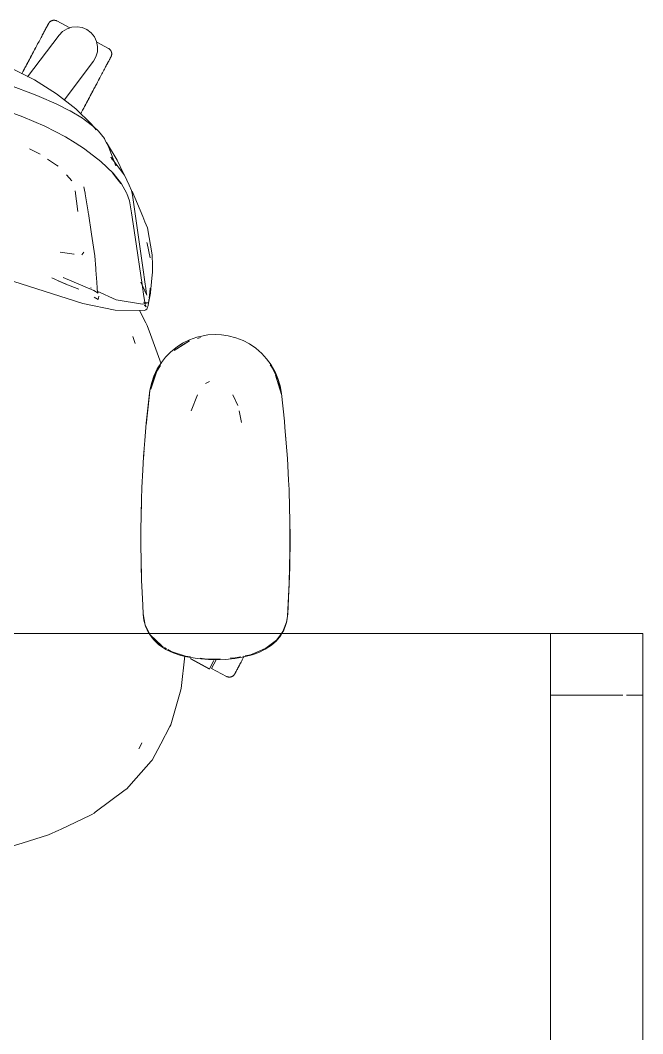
# Model space of a CAD drawing. Header units: millimetres. Extents: x 155927 to 326028, y -36033 to 97293.
# Drawn here: x 171033 to 171437, y 21325 to 21984 of the extents above; entities that cross this region are included whole.
import ezdxf

# ---------------------------------------------------------------- set-up
doc = ezdxf.new("R2010")
doc.units = ezdxf.units.MM
doc.header["$MEASUREMENT"] = 0
doc.layers.add('G-IMPT', color=8, linetype='CONTINUOUS', lineweight=9)
doc.layers.add('I-FURN', color=8, linetype='CONTINUOUS', lineweight=9)

msp = doc.modelspace()

# ---------------------------------------------------------------- linework, layer by layer
at = {"layer": 'G-IMPT'}
for p, q in [((171028.13, 21952.26), (171041.91, 21945.16)), ((171041.91, 21945.16), (171056.2, 21936.19)), ((171026.33, 21941.45), (171041.41, 21935.85)), ((171045.09, 21934.37), (171041.41, 21935.85)), ((171056.05, 21929.59), (171045.09, 21934.37)), ((171056.2, 21936.19), (171068.8, 21926.38)), ((171019.56, 21926.68), (171034.44, 21921.22)), ((171056.05, 21929.59), (171056.49, 21929.37)), ((171064.5, 21925.37), (171056.49, 21929.37)), ((171064.5, 21925.37), (171065.1, 21925.07)), ((171065.1, 21925.07), (171073.1, 21920.33)), ((171079.1, 21916.43), (171068.8, 21926.38)), ((171034.44, 21921.22), (171048.66, 21915.04)), ((171074.39, 21919.47), (171073.1, 21920.33)), ((171080.52, 21914.76), (171074.39, 21919.47)), ((171055.39, 21911.65), (171048.66, 21915.04)), ((171055.39, 21911.65), (171062.18, 21908.08)), ((171079.1, 21916.43), (171082.1, 21912.75)), ((171083.54, 21911.86), (171080.52, 21914.76)), ((171087.4, 21907), (171083.54, 21911.86)), ((171068.41, 21904.31), (171062.18, 21908.08)), ((171068.41, 21904.31), (171074.5, 21900.43)), ((171087.4, 21907), (171088.02, 21905.86)), ((171088.02, 21905.86), (171089.19, 21903.42)), ((171095.83, 21893.06), (171088.71, 21904.5)), ((171045.64, 21896.81), (171038.67, 21900.36)), ((171074.5, 21900.43), (171074.76, 21900.26)), ((171085.2, 21892.24), (171074.76, 21900.26)), ((171089.19, 21903.42), (171090.26, 21901.2)), ((171094.77, 21889.29), (171090.26, 21901.2)), ((171051.11, 21893.28), (171050.53, 21893.68)), ((171056.24, 21889.79), (171051.11, 21893.28)), ((171085.2, 21892.24), (171093.1, 21884.51)), ((171091.54, 21894.95), (171092.7, 21892.91)), ((171091.54, 21894.95), (171100.48, 21883.24)), ((171099.81, 21884.43), (171095.83, 21893.06)), ((171056.24, 21889.79), (171057.35, 21889.04)), ((171092.79, 21884.72), (171098.19, 21877.77)), ((171092.79, 21884.72), (171095.6, 21881.14)), ((171098.52, 21877.54), (171093.1, 21884.51)), ((171062.88, 21883.51), (171066.21, 21879.61)), ((171098.19, 21877.77), (171095.6, 21881.14)), ((171098.52, 21877.54), (171101.81, 21871.71)), ((171103.52, 21876.72), (171100.48, 21883.24)), ((171070.16, 21859.66), (171068.38, 21873.02)), ((171068.38, 21873.02), (171068.52, 21872.54)), ((171074.08, 21875.7), (171074.54, 21873.53)), ((171074.54, 21873.53), (171074.96, 21871.55)), ((171075.03, 21871.08), (171074.96, 21871.55)), ((171076.84, 21859.36), (171075.03, 21871.08)), ((171101.81, 21871.71), (171102.02, 21871.28)), ((171103.77, 21866.49), (171102.02, 21871.28)), ((171103.52, 21876.72), (171105.09, 21873.35)), ((171105.73, 21870.36), (171105.09, 21873.35)), ((171105.57, 21872.8), (171112.37, 21856.35)), ((171103.77, 21866.49), (171105.07, 21858.82)), ((171112.41, 21823.15), (171105.73, 21870.36)), ((171076.84, 21859.36), (171076.93, 21858.75)), ((171077.01, 21858.24), (171076.93, 21858.75)), ((171079.13, 21844.88), (171077.01, 21858.24)), ((171107.47, 21843.06), (171105.07, 21858.82)), ((171112.37, 21856.35), (171113.76, 21852.98)), ((171115.36, 21849.12), (171113.76, 21852.98)), ((171079.13, 21844.88), (171081.16, 21830.81)), ((171118.59, 21831.42), (171115.36, 21849.12)), ((171112.02, 21812.18), (171107.47, 21843.06)), ((171115.14, 21838.87), (171114.99, 21839.44)), ((171117.18, 21829.56), (171115.14, 21838.87)), ((171067.83, 21831.83), (171058.67, 21833.23)), ((171067.83, 21831.83), (171067.48, 21831.87)), ((171072.78, 21831.47), (171074.06, 21833.11)), ((171118.59, 21831.42), (171118.62, 21824.46)), ((171081.17, 21830.73), (171081.16, 21830.81)), ((171081.17, 21830.73), (171081.79, 21822.49)), ((171081.79, 21822.49), (171081.86, 21821.51)), ((171081.86, 21821.51), (171082.42, 21813.65)), ((171112.41, 21823.15), (171113.85, 21812.48)), ((171118.28, 21816.33), (171118.62, 21820.29)), ((171118.62, 21824.46), (171118.62, 21820.29)), ((171023.24, 21815.78), (171073.49, 21799.79)), ((171059.92, 21813.5), (171053.21, 21816.54)), ((171062.51, 21812.47), (171057.39, 21814.5)), ((171062.3, 21812.47), (171057.4, 21814.49)), ((171057.4, 21814.49), (171062.51, 21812.47)), ((171080.64, 21808.34), (171060.66, 21816.77)), ((171062.3, 21812.47), (171070.77, 21809.22)), ((171082.42, 21813.65), (171082.72, 21809.77)), ((171115.04, 21805.3), (171111.05, 21813.7)), ((171113.13, 21804.33), (171112.02, 21812.18)), ((171114.06, 21811.19), (171113.85, 21812.48)), ((171117.47, 21807.01), (171118.28, 21816.33)), ((171078.92, 21809.79), (171078.65, 21810.22)), ((171083.31, 21806.58), (171080.64, 21808.34)), ((171082.72, 21809.69), (171082.72, 21809.77)), ((171082.72, 21809.69), (171083.02, 21807.31)), ((171095.14, 21802.23), (171082.79, 21807.84)), ((171083.02, 21807.3), (171083.02, 21807.31)), ((171083.02, 21807.3), (171083.31, 21806.58)), ((171114.06, 21811.19), (171114.9, 21806.16)), ((171115.04, 21805.3), (171114.9, 21806.16)), ((171116.54, 21803.38), (171116.96, 21807.18)), ((171117.43, 21806.54), (171116.62, 21802.29)), ((171116.96, 21807.18), (171117.17, 21809.77)), ((171117.47, 21807.01), (171117.43, 21806.54)), ((171094.44, 21795.6), (171073.49, 21799.79)), ((171083.31, 21802.37), (171080.85, 21803.96)), ((171080.85, 21803.96), (171083.33, 21802.43)), ((171083.33, 21802.43), (171080.86, 21803.92)), ((171083.31, 21802.37), (171083.33, 21802.43)), ((171083.61, 21803.31), (171083.33, 21802.43)), ((171083.78, 21804.66), (171083.61, 21803.31)), ((171095.14, 21802.23), (171112.19, 21799.51)), ((171115.77, 21800.2), (171112.19, 21799.51)), ((171112.9, 21800.69), (171115.77, 21800.2)), ((171112.9, 21800.69), (171116.18, 21799.96)), ((171114.24, 21798.06), (171113.13, 21804.33)), ((171113.2, 21798.49), (171113.7, 21798.41)), ((171114.24, 21798.09), (171113.7, 21798.41)), ((171114.07, 21798.68), (171114.24, 21798.06)), ((171114.07, 21798.68), (171114.63, 21797.58)), ((171115.28, 21796.73), (171115.83, 21798.6)), ((171116.36, 21801.87), (171115.83, 21798.6)), ((171116.62, 21802.29), (171116.18, 21799.96)), ((171116.36, 21801.87), (171116.44, 21802.49)), ((171094.44, 21795.6), (171113.43, 21795.21)), ((171110.24, 21795.28), (171114.38, 21787.38)), ((171113.43, 21795.21), (171114.46, 21795.82)), ((171113.84, 21795.69), (171114.46, 21795.82)), ((171113.84, 21795.69), (171114.39, 21795.8)), ((171114.24, 21798.09), (171114.63, 21797.58)), ((171114.46, 21795.82), (171114.39, 21795.8)), ((171114.96, 21796.2), (171114.46, 21795.82)), ((171115.28, 21796.73), (171114.96, 21796.2)), ((171114.38, 21787.38), (171115.3, 21785.62)), ((171117.49, 21779.65), (171115.3, 21785.62)), ((171124.44, 21760.71), (171117.49, 21779.65)), ((171149.66, 21778.49), (171147.53, 21777.92)), ((171154.61, 21779.37), (171149.66, 21778.49)), ((171159.65, 21779.66), (171154.61, 21779.37)), ((171159.65, 21779.66), (171163.5, 21779.49)), ((171168.01, 21778.84), (171163.5, 21779.49)), ((171168.01, 21778.84), (171172.88, 21777.58)), ((171105.9, 21778.34), (171107.53, 21773.88)), ((171105.9, 21778.34), (171106.16, 21777.76)), ((171107.53, 21773.88), (171106.16, 21777.76)), ((171142.86, 21775.56), (171132.91, 21769.24)), ((171139.18, 21773.4), (171132.91, 21769.24)), ((171138.25, 21773.97), (171134.7, 21771.7)), ((171142.76, 21776.21), (171138.25, 21773.97)), ((171142.86, 21775.56), (171139.18, 21773.4)), ((171142.76, 21776.21), (171147.53, 21777.92)), ((171147.97, 21777.12), (171150, 21777.74)), ((171177.59, 21775.75), (171172.88, 21777.58)), ((171181.75, 21773.56), (171177.59, 21775.75)), ((171181.75, 21773.56), (171185.92, 21770.73)), ((171130.73, 21768.51), (171127.18, 21764.91)), ((171130.73, 21768.51), (171134.7, 21771.7)), ((171185.92, 21770.73), (171189.76, 21767.4)), ((171192.92, 21763.97), (171189.76, 21767.4)), ((171121.43, 21755.95), (171123.86, 21759.53)), ((171121.83, 21757.28), (171124.56, 21761.6)), ((171127.18, 21764.91), (171124.56, 21761.6)), ((171192.92, 21763.97), (171195.92, 21759.88)), ((171195.23, 21759.93), (171196.82, 21757.82)), ((171198.43, 21755.44), (171195.92, 21759.88)), ((171121.43, 21755.95), (171117.62, 21744.1)), ((171120.53, 21753.25), (171117.62, 21744.1)), ((171117.83, 21746.73), (171121.03, 21754.91)), ((171119.64, 21752.7), (171118.19, 21748.56)), ((171121.83, 21757.28), (171119.64, 21752.7)), ((171121.43, 21755.95), (171120.53, 21753.25)), ((171200.56, 21749.75), (171196.82, 21757.82)), ((171198.43, 21755.44), (171200.24, 21751.2)), ((171202.6, 21740.78), (171198.77, 21753.25)), ((171198.77, 21753.25), (171201.69, 21744.1)), ((171117.03, 21743.6), (171118.19, 21748.56)), ((171117.25, 21743.68), (171117.83, 21746.73)), ((171153.6, 21748.03), (171153.15, 21747.74)), ((171155.82, 21749.05), (171153.6, 21748.03)), ((171200.24, 21751.2), (171201.71, 21746.34)), ((171200.56, 21749.75), (171202.47, 21741.35)), ((171202.6, 21741.3), (171201.71, 21746.34)), ((171117.03, 21743.6), (171114.58, 21720.65)), ((171114.58, 21720.65), (171116.7, 21740.78)), ((171117.03, 21743.6), (171114.68, 21722.16)), ((171117.03, 21743.6), (171116.7, 21740.78)), ((171143.93, 21730.08), (171148.08, 21740.51)), ((171171.03, 21740.41), (171174.3, 21733.63)), ((171202.6, 21740.78), (171201.69, 21744.1)), ((171204.51, 21723.37), (171202.6, 21741.3)), ((171176.63, 21722.58), (171175.06, 21730.02)), ((171114.68, 21722.16), (171113.7, 21710.77)), ((171204.85, 21719.24), (171204.51, 21723.37)), ((171206.1, 21704.18), (171204.85, 21719.24)), ((171205.45, 21712.37), (171205.28, 21714.04)), ((171112.97, 21700.48), (171113.7, 21710.77)), ((171112.97, 21700.48), (171112.41, 21691.61)), ((171113.1, 21702.52), (171113.01, 21700.62)), ((171113.1, 21702.52), (171113.24, 21703.94)), ((171206.1, 21704.18), (171206.43, 21699.1)), ((171206.43, 21699.1), (171207.24, 21684.96)), ((171111.87, 21680.3), (171112.41, 21691.61)), ((171111.87, 21680.3), (171111.57, 21672.42)), ((171207.49, 21678.93), (171207.24, 21684.96)), ((171207.49, 21678.93), (171207.88, 21667.17)), ((171207.63, 21674.05), (171207.74, 21672.11)), ((171111.28, 21660.12), (171111.57, 21672.42)), ((171111.49, 21668.55), (171111.41, 21666.89)), ((171111.41, 21666.89), (171111.41, 21664.82)), ((171207.74, 21672.11), (171207.76, 21670.62)), ((171208.05, 21658.76), (171207.88, 21667.17)), ((171111.28, 21660.12), (171111.21, 21654.65)), ((171111.2, 21639.93), (171111.21, 21654.65)), ((171208.05, 21658.76), (171207.93, 21628.74)), ((171208.05, 21658.76), (171208.09, 21638.57)), ((171208.05, 21658.76), (171208.13, 21647.96)), ((171207.93, 21628.74), (171208.13, 21647.96)), ((171111.25, 21635.42), (171111.2, 21639.93)), ((171111.25, 21635.42), (171111.63, 21619.75)), ((171208.09, 21638.57), (171207.59, 21617.18)), ((171208.09, 21638.57), (171207.63, 21618.38)), ((171208.09, 21638.57), (171207.93, 21628.74)), ((171208.07, 21636.53), (171208, 21634.62)), ((171208.05, 21638.57), (171208.07, 21636.53)), ((171111.43, 21628.7), (171111.43, 21626.48)), ((171207.93, 21628.74), (171207.59, 21617.18)), ((171111.57, 21623.15), (171111.43, 21626.48)), ((171111.63, 21619.75), (171111.75, 21616.21)), ((171112.37, 21603.65), (171111.75, 21616.21)), ((171207.63, 21618.38), (171206.54, 21596.6)), ((171207.59, 21617.18), (171206.54, 21596.6)), ((171207.63, 21618.38), (171206.65, 21598.21)), ((171207.59, 21617.18), (171207.63, 21618.38)), ((171112.37, 21603.65), (171112.65, 21597.98)), ((171114.02, 21590.86), (171112.65, 21598.21)), ((171112.65, 21597.98), (171113.15, 21593.97)), ((171205.82, 21592.74), (171206.41, 21596.58)), ((171205.84, 21592.56), (171206.29, 21594.95)), ((171206.54, 21596.6), (171206.29, 21594.95)), ((171206.54, 21596.6), (171206.65, 21598.21)), ((171113.15, 21593.97), (171114.22, 21590.02)), ((171116.12, 21586.6), (171114.02, 21590.86)), ((171116.2, 21585.69), (171114.22, 21590.02)), ((171204.08, 21587.57), (171202.8, 21585.33)), ((171205.82, 21592.74), (171203.41, 21586.54)), ((171204.08, 21587.57), (171205.47, 21591.21)), ((171205.84, 21592.56), (171205.47, 21591.21)), ((171116.12, 21586.6), (171116.75, 21585.33)), ((171116.45, 21585.33), (171118.41, 21582.47)), ((171117.23, 21584.37), (171119.46, 21581.95)), ((171124.62, 21577.46), (171117.23, 21584.37)), ((171122.53, 21578.66), (171117.23, 21584.37)), ((171119.54, 21581.15), (171118.41, 21582.47)), ((171122.43, 21579.37), (171119.46, 21581.95)), ((171119.54, 21581.15), (171122.59, 21578.29)), ((171199.24, 21580.92), (171192.45, 21575.7)), ((171202.12, 21584.14), (171199.05, 21580.4)), ((171202.52, 21585.33), (171199.24, 21580.92)), ((171202.8, 21585.33), (171202.12, 21584.14)), ((171203.41, 21586.54), (171202.52, 21585.33)), ((171125.69, 21576.77), (171122.53, 21578.66)), ((171122.59, 21578.29), (171126.04, 21575.84)), ((171124.62, 21577.46), (171123.15, 21578.74)), ((171127.42, 21575.04), (171126.04, 21575.84)), ((171127.91, 21575.44), (171126.47, 21576.3)), ((171132.05, 21572.83), (171127.42, 21575.04)), ((171130.83, 21573.69), (171128.75, 21574.94)), ((171191.96, 21575.08), (171187.89, 21573.09)), ((171192.45, 21575.7), (171188.06, 21573.86)), ((171191.96, 21575.08), (171196.01, 21577.73)), ((171196.01, 21577.73), (171199.05, 21580.4)), ((171140.23, 21570.66), (171130.83, 21573.69)), ((171137.14, 21571.09), (171132.05, 21572.83)), ((171137.14, 21571.09), (171141.07, 21570.11)), ((171139.72, 21570.78), (171137.31, 21549.5)), ((171143.52, 21570.2), (171140.23, 21570.66)), ((171141.07, 21570.11), (171147.83, 21569)), ((171155.14, 21568.42), (171147.83, 21569)), ((171152.49, 21568.94), (171149.7, 21569.33)), ((171152.49, 21568.94), (171159.65, 21568.71)), ((171155.14, 21568.42), (171159.65, 21568.33)), ((171162.76, 21568.9), (171159.65, 21568.71)), ((171159.65, 21568.33), (171165.99, 21568.51)), ((171172.14, 21569.08), (171165.99, 21568.51)), ((171172.48, 21569.49), (171169.27, 21569.3)), ((171172.14, 21569.08), (171178.07, 21570.08)), ((171176.23, 21570.26), (171172.48, 21569.49)), ((171183.55, 21571.51), (171178.07, 21570.08)), ((171182.44, 21571.53), (171178.97, 21570.82)), ((171182.44, 21571.53), (171188.06, 21573.86)), ((171183.55, 21571.51), (171187.89, 21573.09)), ((171136.67, 21547.24), (171137.31, 21549.5)), ((171136.67, 21547.24), (171130.66, 21525.9)), ((171130.07, 21524.79), (171124.06, 21513.55)), ((171130.66, 21525.9), (171130.07, 21524.79)), ((171109.86, 21510.41), (171111.82, 21514.3)), ((171109.86, 21510.41), (171111.04, 21512.71)), ((171111.04, 21512.71), (171111.82, 21514.3)), ((171124.06, 21513.55), (171118.47, 21503.11)), ((171104.87, 21487.66), (171117.89, 21502.45)), ((171117.89, 21502.45), (171118.47, 21503.11)), ((171081.53, 21469.11), (171101.03, 21483.68)), ((171101.03, 21483.68), (171102, 21484.4)), ((171104.87, 21487.66), (171102, 21484.4)), ((171081.53, 21469.11), (171080.76, 21468.65)), ((171078.48, 21467.28), (171058.83, 21458.02)), ((171078.48, 21467.28), (171079.19, 21467.71)), ((171080.76, 21468.65), (171079.19, 21467.71)), ((171051.15, 21454.4), (171057.92, 21457.59)), ((171058.83, 21458.02), (171057.92, 21457.59)), ((171051.15, 21454.4), (171033.88, 21449.07)), ((171033.88, 21449.07), (171020.27, 21444.88))]:
    msp.add_line(p, q, dxfattribs=at)
at = {"layer": 'I-FURN'}
for p, q in [((171051.67, 21982.6), (171051.78, 21982.72)), ((171051.78, 21982.72), (171051.89, 21982.83)), ((171051.89, 21982.83), (171052.01, 21982.94)), ((171052.01, 21982.94), (171052.13, 21983.04)), ((171052.13, 21983.04), (171052.26, 21983.14)), ((171052.26, 21983.14), (171052.39, 21983.24)), ((171052.39, 21983.24), (171052.52, 21983.32)), ((171052.52, 21983.32), (171052.66, 21983.41)), ((171052.66, 21983.41), (171052.8, 21983.48)), ((171052.8, 21983.48), (171052.95, 21983.56)), ((171052.95, 21983.56), (171053.1, 21983.62)), ((171053.1, 21983.62), (171053.24, 21983.68)), ((171053.24, 21983.68), (171053.4, 21983.74)), ((171053.4, 21983.74), (171053.55, 21983.78)), ((171053.55, 21983.78), (171053.71, 21983.83)), ((171053.71, 21983.83), (171053.86, 21983.86)), ((171053.86, 21983.86), (171054.02, 21983.89)), ((171054.02, 21983.89), (171054.18, 21983.91)), ((171054.18, 21983.91), (171054.34, 21983.93)), ((171054.34, 21983.93), (171054.5, 21983.94)), ((171054.5, 21983.94), (171054.66, 21983.94)), ((171054.66, 21983.94), (171054.83, 21983.94)), ((171054.83, 21983.94), (171054.99, 21983.93)), ((171054.99, 21983.93), (171055.15, 21983.92)), ((171055.15, 21983.92), (171055.31, 21983.89)), ((171055.31, 21983.89), (171055.46, 21983.87)), ((171055.46, 21983.87), (171055.62, 21983.83)), ((171055.62, 21983.83), (171055.78, 21983.79)), ((171055.78, 21983.79), (171055.93, 21983.74)), ((171055.93, 21983.74), (171056.08, 21983.69)), ((171056.08, 21983.69), (171056.23, 21983.63)), ((171056.23, 21983.63), (171056.38, 21983.56)), ((171056.38, 21983.56), (171056.53, 21983.49)), ((171056.53, 21983.49), (171056.56, 21983.47)), ((171064.97, 21979), (171056.56, 21983.47)), ((171048.14, 21976.21), (171047.8, 21975.57)), ((171048.47, 21976.83), (171048.14, 21976.21)), ((171048.78, 21977.42), (171048.47, 21976.83)), ((171048.61, 21977.1), (171048.92, 21977.67)), ((171049.07, 21977.97), (171048.78, 21977.42)), ((171048.92, 21977.67), (171049.2, 21978.21)), ((171049.35, 21978.48), (171049.07, 21977.97)), ((171049.2, 21978.21), (171049.47, 21978.71)), ((171049.6, 21978.97), (171049.35, 21978.48)), ((171049.47, 21978.71), (171049.72, 21979.18)), ((171049.84, 21979.41), (171049.6, 21978.97)), ((171049.72, 21979.18), (171049.94, 21979.6)), ((171050.06, 21979.82), (171049.84, 21979.41)), ((171049.94, 21979.6), (171050.15, 21980)), ((171050.26, 21980.19), (171050.06, 21979.82)), ((171050.15, 21980), (171050.34, 21980.35)), ((171050.44, 21980.53), (171050.26, 21980.19)), ((171050.34, 21980.35), (171050.51, 21980.67)), ((171050.59, 21980.83), (171050.44, 21980.53)), ((171050.51, 21980.67), (171050.66, 21980.95)), ((171050.73, 21981.09), (171050.59, 21980.83)), ((171050.66, 21980.95), (171050.79, 21981.19)), ((171050.85, 21981.3), (171050.73, 21981.09)), ((171050.79, 21981.19), (171050.89, 21981.39)), ((171050.94, 21981.48), (171050.85, 21981.3)), ((171050.89, 21981.39), (171050.98, 21981.55)), ((171051.02, 21981.63), (171050.94, 21981.48)), ((171050.98, 21981.55), (171051.05, 21981.68)), ((171051.07, 21981.73), (171051.02, 21981.63)), ((171051.05, 21981.68), (171051.09, 21981.76)), ((171051.1, 21981.79), (171051.07, 21981.73)), ((171051.09, 21981.76), (171051.11, 21981.8)), ((171051.11, 21981.81), (171051.1, 21981.79)), ((171051.11, 21981.81), (171051.19, 21981.95)), ((171051.11, 21981.8), (171051.11, 21981.81)), ((171051.19, 21981.95), (171051.28, 21982.08)), ((171051.28, 21982.08), (171051.37, 21982.22)), ((171051.37, 21982.22), (171051.46, 21982.35)), ((171051.46, 21982.35), (171051.56, 21982.48)), ((171051.56, 21982.48), (171051.67, 21982.6)), ((171057.93, 21974.16), (171060.27, 21976.59)), ((171060.27, 21976.59), (171063.13, 21978.39)), ((171063.13, 21978.39), (171066.33, 21979.45)), ((171066.33, 21979.45), (171069.69, 21979.72)), ((171069.69, 21979.72), (171073.02, 21979.17)), ((171073.02, 21979.17), (171076.12, 21977.85)), ((171076.12, 21977.85), (171078.82, 21975.82)), ((171037.54, 21947.09), (171057.93, 21974.16)), ((171044.97, 21970.25), (171044.51, 21969.39)), ((171045.41, 21971.09), (171044.97, 21970.25)), ((171045.85, 21971.9), (171045.41, 21971.09)), ((171046.26, 21972.68), (171045.85, 21971.9)), ((171046.67, 21973.45), (171046.26, 21972.68)), ((171047.06, 21974.18), (171046.67, 21973.45)), ((171047.44, 21974.89), (171047.06, 21974.18)), ((171047.8, 21975.57), (171047.44, 21974.89)), ((171078.82, 21975.82), (171080.95, 21973.2)), ((171080.95, 21973.2), (171082.39, 21970.15)), ((171082.39, 21970.15), (171083.06, 21966.84)), ((171090.06, 21965.66), (171082.48, 21969.69)), ((171040.79, 21962.38), (171041.3, 21963.35)), ((171041.58, 21963.88), (171041.07, 21962.91)), ((171041.3, 21963.35), (171041.82, 21964.32)), ((171042.09, 21964.83), (171041.58, 21963.88)), ((171041.82, 21964.32), (171042.32, 21965.27)), ((171042.59, 21965.78), (171042.09, 21964.83)), ((171042.32, 21965.27), (171042.82, 21966.21)), ((171043.09, 21966.71), (171042.59, 21965.78)), ((171042.82, 21966.21), (171043.31, 21967.13)), ((171043.57, 21967.62), (171043.09, 21966.71)), ((171043.31, 21967.13), (171043.79, 21968.04)), ((171044.05, 21968.52), (171043.57, 21967.62)), ((171044.51, 21969.39), (171044.05, 21968.52)), ((171082.92, 21963.47), (171081.97, 21960.23)), ((171083.06, 21966.84), (171082.92, 21963.47)), ((171090.06, 21965.66), (171090.2, 21965.58)), ((171090.2, 21965.58), (171090.34, 21965.5)), ((171090.34, 21965.5), (171090.48, 21965.41)), ((171090.48, 21965.41), (171090.61, 21965.31)), ((171090.61, 21965.31), (171090.73, 21965.21)), ((171090.73, 21965.21), (171090.85, 21965.11)), ((171090.85, 21965.11), (171090.97, 21965)), ((171090.97, 21965), (171091.09, 21964.88)), ((171091.09, 21964.88), (171091.2, 21964.77)), ((171091.2, 21964.77), (171091.3, 21964.64)), ((171091.3, 21964.64), (171091.4, 21964.52)), ((171091.4, 21964.52), (171091.49, 21964.38)), ((171091.49, 21964.38), (171091.58, 21964.25)), ((171091.58, 21964.25), (171091.66, 21964.11)), ((171091.66, 21964.11), (171091.74, 21963.97)), ((171091.74, 21963.97), (171091.81, 21963.83)), ((171091.81, 21963.83), (171091.88, 21963.68)), ((171091.88, 21963.68), (171091.94, 21963.53)), ((171091.94, 21963.53), (171091.99, 21963.38)), ((171091.99, 21963.38), (171092.04, 21963.22)), ((171092.04, 21963.22), (171092.08, 21963.07)), ((171092.08, 21963.07), (171092.12, 21962.91)), ((171037.07, 21955.39), (171037.6, 21956.4)), ((171037.89, 21956.94), (171037.36, 21955.93)), ((171037.6, 21956.4), (171038.14, 21957.4)), ((171038.43, 21957.94), (171037.89, 21956.94)), ((171038.14, 21957.4), (171038.67, 21958.41)), ((171038.96, 21958.95), (171038.43, 21957.94)), ((171038.67, 21958.41), (171039.21, 21959.41)), ((171039.49, 21959.95), (171038.96, 21958.95)), ((171039.21, 21959.41), (171039.74, 21960.41)), ((171040.02, 21960.94), (171039.49, 21959.95)), ((171039.74, 21960.41), (171040.26, 21961.4)), ((171040.54, 21961.93), (171040.02, 21960.94)), ((171040.26, 21961.4), (171040.79, 21962.38)), ((171041.07, 21962.91), (171040.54, 21961.93)), ((171080.28, 21957.32), (171061.21, 21932)), ((171081.97, 21960.23), (171080.28, 21957.32)), ((171089.69, 21956.37), (171089.4, 21955.82)), ((171089.53, 21956.08), (171089.82, 21956.61)), ((171089.96, 21956.89), (171089.69, 21956.37)), ((171089.82, 21956.61), (171090.08, 21957.11)), ((171090.22, 21957.37), (171089.96, 21956.89)), ((171090.08, 21957.11), (171090.33, 21957.58)), ((171090.46, 21957.82), (171090.22, 21957.37)), ((171090.33, 21957.58), (171090.56, 21958.01)), ((171090.67, 21958.23), (171090.46, 21957.82)), ((171090.56, 21958.01), (171090.77, 21958.4)), ((171090.87, 21958.6), (171090.67, 21958.23)), ((171090.77, 21958.4), (171090.96, 21958.76)), ((171091.05, 21958.93), (171090.87, 21958.6)), ((171090.96, 21958.76), (171091.13, 21959.08)), ((171091.21, 21959.23), (171091.05, 21958.93)), ((171091.13, 21959.08), (171091.27, 21959.35)), ((171091.35, 21959.49), (171091.21, 21959.23)), ((171091.27, 21959.35), (171091.4, 21959.6)), ((171091.46, 21959.71), (171091.35, 21959.49)), ((171091.4, 21959.6), (171091.51, 21959.8)), ((171091.56, 21959.89), (171091.46, 21959.71)), ((171091.51, 21959.8), (171091.6, 21959.96)), ((171091.63, 21960.03), (171091.56, 21959.89)), ((171091.6, 21959.96), (171091.66, 21960.08)), ((171091.69, 21960.13), (171091.63, 21960.03)), ((171091.66, 21960.08), (171091.7, 21960.16)), ((171091.72, 21960.19), (171091.69, 21960.13)), ((171091.7, 21960.16), (171091.73, 21960.2)), ((171091.73, 21960.21), (171091.72, 21960.19)), ((171091.75, 21960.25), (171091.73, 21960.21)), ((171091.73, 21960.2), (171091.73, 21960.21)), ((171091.82, 21960.39), (171091.75, 21960.25)), ((171091.89, 21960.54), (171091.82, 21960.39)), ((171091.95, 21960.69), (171091.89, 21960.54)), ((171092, 21960.84), (171091.95, 21960.69)), ((171092.05, 21961), (171092, 21960.84)), ((171092.09, 21961.15), (171092.05, 21961)), ((171092.12, 21961.31), (171092.09, 21961.15)), ((171092.12, 21962.91), (171092.15, 21962.75)), ((171092.15, 21961.47), (171092.12, 21961.31)), ((171092.15, 21962.75), (171092.17, 21962.59)), ((171092.17, 21961.63), (171092.15, 21961.47)), ((171092.17, 21962.59), (171092.19, 21962.43)), ((171092.19, 21961.79), (171092.17, 21961.63)), ((171092.19, 21962.43), (171092.2, 21962.27)), ((171092.2, 21961.95), (171092.19, 21961.79)), ((171092.2, 21962.27), (171092.2, 21962.11)), ((171092.2, 21962.11), (171092.2, 21961.95)), ((171034.19, 21949.98), (171033.68, 21949.02)), ((171033.92, 21949.46), (171034.43, 21950.43)), ((171034.71, 21950.96), (171034.19, 21949.98)), ((171034.43, 21950.43), (171034.95, 21951.41)), ((171035.23, 21951.94), (171034.71, 21950.96)), ((171034.95, 21951.41), (171035.48, 21952.4)), ((171035.76, 21952.93), (171035.23, 21951.94)), ((171035.48, 21952.4), (171036.01, 21953.39)), ((171036.29, 21953.93), (171035.76, 21952.93)), ((171036.01, 21953.39), (171036.54, 21954.39)), ((171036.82, 21954.93), (171036.29, 21953.93)), ((171036.54, 21954.39), (171037.07, 21955.39)), ((171037.36, 21955.93), (171036.82, 21954.93)), ((171085.79, 21949.04), (171086.23, 21949.87)), ((171086.23, 21949.87), (171086.66, 21950.67)), ((171086.66, 21950.67), (171087.07, 21951.44)), ((171087.07, 21951.44), (171087.47, 21952.19)), ((171087.47, 21952.19), (171087.85, 21952.92)), ((171087.85, 21952.92), (171088.22, 21953.61)), ((171088.22, 21953.61), (171088.57, 21954.27)), ((171088.57, 21954.27), (171088.91, 21954.91)), ((171088.91, 21954.91), (171089.23, 21955.51)), ((171089.23, 21955.51), (171089.53, 21956.08)), ((171089.4, 21955.82), (171089.28, 21955.61)), ((171082.71, 21943.24), (171082.2, 21942.28)), ((171082.43, 21942.72), (171082.94, 21943.67)), ((171083.21, 21944.18), (171082.71, 21943.24)), ((171082.94, 21943.67), (171083.44, 21944.61)), ((171083.7, 21945.11), (171083.21, 21944.18)), ((171083.44, 21944.61), (171083.93, 21945.53)), ((171084.19, 21946.02), (171083.7, 21945.11)), ((171083.93, 21945.53), (171084.41, 21946.44)), ((171084.66, 21946.92), (171084.19, 21946.02)), ((171084.41, 21946.44), (171084.88, 21947.33)), ((171085.13, 21947.8), (171084.66, 21946.92)), ((171084.88, 21947.33), (171085.34, 21948.19)), ((171085.59, 21948.65), (171085.13, 21947.8)), ((171085.34, 21948.19), (171085.79, 21949.04)), ((171086.03, 21949.49), (171085.59, 21948.65)), ((171078.75, 21935.81), (171079.29, 21936.81)), ((171079.58, 21937.35), (171079.04, 21936.35)), ((171079.29, 21936.81), (171079.82, 21937.81)), ((171080.11, 21938.35), (171079.58, 21937.35)), ((171079.82, 21937.81), (171080.35, 21938.81)), ((171080.64, 21939.35), (171080.11, 21938.35)), ((171080.35, 21938.81), (171080.88, 21939.8)), ((171081.16, 21940.33), (171080.64, 21939.35)), ((171080.88, 21939.8), (171081.4, 21940.78)), ((171081.68, 21941.31), (171081.16, 21940.33)), ((171081.4, 21940.78), (171081.92, 21941.76)), ((171082.2, 21942.28), (171081.68, 21941.31)), ((171081.92, 21941.76), (171082.43, 21942.72)), ((171075.85, 21930.35), (171075.33, 21929.36)), ((171075.57, 21929.81), (171076.09, 21930.8)), ((171076.38, 21931.34), (171075.85, 21930.35)), ((171076.09, 21930.8), (171076.62, 21931.79)), ((171076.91, 21932.33), (171076.38, 21931.34)), ((171076.62, 21931.79), (171077.15, 21932.79)), ((171077.44, 21933.33), (171076.91, 21932.33)), ((171077.15, 21932.79), (171077.69, 21933.8)), ((171077.97, 21934.34), (171077.44, 21933.33)), ((171077.69, 21933.8), (171078.22, 21934.8)), ((171078.51, 21935.34), (171077.97, 21934.34)), ((171078.22, 21934.8), (171078.75, 21935.81)), ((171079.04, 21936.35), (171078.51, 21935.34)), ((171072.06, 21923.22), (171072.54, 21924.12)), ((171072.8, 21924.61), (171072.32, 21923.71)), ((171072.54, 21924.12), (171073.03, 21925.03)), ((171073.29, 21925.53), (171072.8, 21924.61)), ((171073.03, 21925.03), (171073.52, 21925.96)), ((171073.79, 21926.47), (171073.29, 21925.53)), ((171073.52, 21925.96), (171074.02, 21926.91)), ((171074.3, 21927.42), (171073.79, 21926.47)), ((171074.02, 21926.91), (171074.53, 21927.87)), ((171074.81, 21928.39), (171074.3, 21927.42)), ((171074.53, 21927.87), (171075.05, 21928.83)), ((171075.33, 21929.36), (171074.81, 21928.39)), ((171075.05, 21928.83), (171075.57, 21929.81)), ((171437.45, 21585.33), (169437.45, 21585.33)), ((169437.45, 21585.33), (171437.45, 21585.33)), ((171377.45, 21585.33), (171377.45, 21545.33)), ((171377.45, 21150.33), (171377.45, 21585.33)), ((171437.45, 21585.33), (171377.45, 21585.33)), ((171377.45, 21585.33), (171437.45, 21585.33)), ((171437.45, 21585.33), (171437.45, 20785.33)), ((171437.45, 21545.33), (171437.45, 21585.33)), ((171437.45, 20785.33), (171437.45, 21585.33)), ((171437.45, 21585.33), (171437.45, 20785.33)), ((171143.43, 21568.83), (171155.79, 21562.26)), ((171143.52, 21569), (171143.57, 21569.1)), ((171155.88, 21562.43), (171143.52, 21569)), ((171158.7, 21567.72), (171155.88, 21562.43)), ((171160.11, 21568.24), (171157.11, 21562.61)), ((171176.7, 21567.49), (171177.1, 21568.25)), ((171177.1, 21568.25), (171177.52, 21569.04)), ((171177.52, 21569.04), (171177.95, 21569.85)), ((171177.95, 21569.85), (171178.39, 21570.68)), ((171157.11, 21562.61), (171166.8, 21557.46)), ((171173.11, 21560.74), (171173.31, 21561.11)), ((171173.42, 21561.33), (171173.21, 21560.94)), ((171173.31, 21561.11), (171173.52, 21561.52)), ((171173.65, 21561.76), (171173.42, 21561.33)), ((171173.52, 21561.52), (171173.76, 21561.97)), ((171173.9, 21562.23), (171173.65, 21561.76)), ((171173.76, 21561.97), (171174.02, 21562.45)), ((171174.16, 21562.73), (171173.9, 21562.23)), ((171174.02, 21562.45), (171174.29, 21562.97)), ((171174.45, 21563.26), (171174.16, 21562.73)), ((171174.29, 21562.97), (171174.59, 21563.52)), ((171174.75, 21563.83), (171174.45, 21563.26)), ((171174.59, 21563.52), (171174.9, 21564.1)), ((171174.9, 21564.1), (171175.22, 21564.72)), ((171175.22, 21564.72), (171175.57, 21565.37)), ((171175.57, 21565.37), (171175.93, 21566.05)), ((171175.93, 21566.05), (171176.3, 21566.75)), ((171176.3, 21566.75), (171176.7, 21567.49)), ((171166.84, 21557.44), (171166.8, 21557.46)), ((171166.98, 21557.37), (171166.84, 21557.44)), ((171167.13, 21557.31), (171166.98, 21557.37)), ((171167.28, 21557.25), (171167.13, 21557.31)), ((171167.43, 21557.19), (171167.28, 21557.25)), ((171167.59, 21557.15), (171167.43, 21557.19)), ((171167.74, 21557.1), (171167.59, 21557.15)), ((171167.9, 21557.07), (171167.74, 21557.1)), ((171168.06, 21557.04), (171167.9, 21557.07)), ((171168.22, 21557.02), (171168.06, 21557.04)), ((171168.38, 21557), (171168.22, 21557.02)), ((171168.54, 21556.99), (171168.38, 21557)), ((171168.7, 21556.99), (171168.54, 21556.99)), ((171168.86, 21556.99), (171168.7, 21556.99)), ((171169.02, 21557), (171168.86, 21556.99)), ((171169.18, 21557.02), (171169.02, 21557)), ((171169.34, 21557.04), (171169.18, 21557.02)), ((171169.5, 21557.07), (171169.34, 21557.04)), ((171169.66, 21557.11), (171169.5, 21557.07)), ((171169.81, 21557.15), (171169.66, 21557.11)), ((171169.97, 21557.2), (171169.81, 21557.15)), ((171170.12, 21557.25), (171169.97, 21557.2)), ((171170.27, 21557.31), (171170.12, 21557.25)), ((171170.42, 21557.38), (171170.27, 21557.31)), ((171170.56, 21557.45), (171170.42, 21557.38)), ((171170.7, 21557.53), (171170.56, 21557.45)), ((171170.84, 21557.61), (171170.7, 21557.53)), ((171170.97, 21557.7), (171170.84, 21557.61)), ((171171.11, 21557.79), (171170.97, 21557.7)), ((171171.23, 21557.89), (171171.11, 21557.79)), ((171171.36, 21558), (171171.23, 21557.89)), ((171171.47, 21558.11), (171171.36, 21558)), ((171171.59, 21558.22), (171171.47, 21558.11)), ((171171.7, 21558.34), (171171.59, 21558.22)), ((171171.8, 21558.46), (171171.7, 21558.34)), ((171171.9, 21558.59), (171171.8, 21558.46)), ((171172, 21558.72), (171171.9, 21558.59)), ((171172.09, 21558.85), (171172, 21558.72)), ((171172.17, 21558.99), (171172.09, 21558.85)), ((171172.25, 21559.13), (171172.17, 21558.99)), ((171172.28, 21559.18), (171172.25, 21559.14)), ((171172.25, 21559.13), (171172.26, 21559.15)), ((171172.25, 21559.14), (171172.25, 21559.13)), ((171172.26, 21559.15), (171172.29, 21559.21)), ((171172.32, 21559.26), (171172.28, 21559.18)), ((171172.29, 21559.21), (171172.35, 21559.31)), ((171172.38, 21559.38), (171172.32, 21559.26)), ((171172.35, 21559.31), (171172.42, 21559.45)), ((171172.47, 21559.54), (171172.38, 21559.38)), ((171172.42, 21559.45), (171172.52, 21559.63)), ((171172.58, 21559.74), (171172.47, 21559.54)), ((171172.52, 21559.63), (171172.63, 21559.85)), ((171172.71, 21559.98), (171172.58, 21559.74)), ((171172.63, 21559.85), (171172.77, 21560.11)), ((171172.85, 21560.26), (171172.71, 21559.98)), ((171172.77, 21560.11), (171172.93, 21560.41)), ((171173.02, 21560.58), (171172.85, 21560.26)), ((171172.93, 21560.41), (171173.11, 21560.74)), ((171173.21, 21560.94), (171173.02, 21560.58)), ((171377.45, 21545.33), (171377.45, 20825.33)), ((171424.56, 21545.33), (171377.45, 21545.33)), ((171424.56, 21545.33), (171377.45, 21545.33)), ((171437.45, 21545.33), (171426.87, 21545.33)), ((171437.45, 21545.33), (171426.87, 21545.33)), ((171437.45, 20825.33), (171437.45, 21545.33))]:
    msp.add_line(p, q, dxfattribs=at)

doc.saveas('drawing.dxf')
